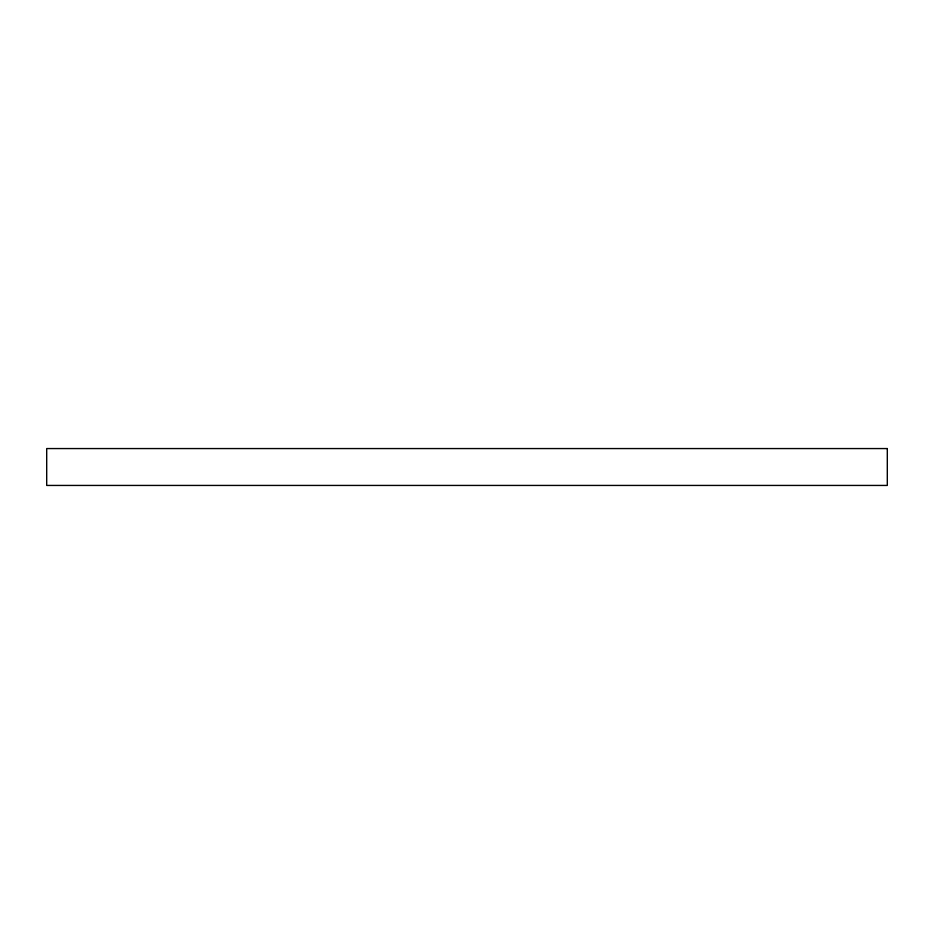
<?xml version="1.0" encoding="UTF-8"?>
<svg xmlns="http://www.w3.org/2000/svg" width="934" height="934" viewBox="0 0 934 934"><rect width="100%" height="100%" fill="white"/><g stroke="black" fill="none" stroke-linecap="round" stroke-linejoin="round"><path stroke-width="1.4" d="M887.3 448.565L46.7 448.565L46.7 485.435L887.3 485.435L887.3 448.565"/></g></svg>
